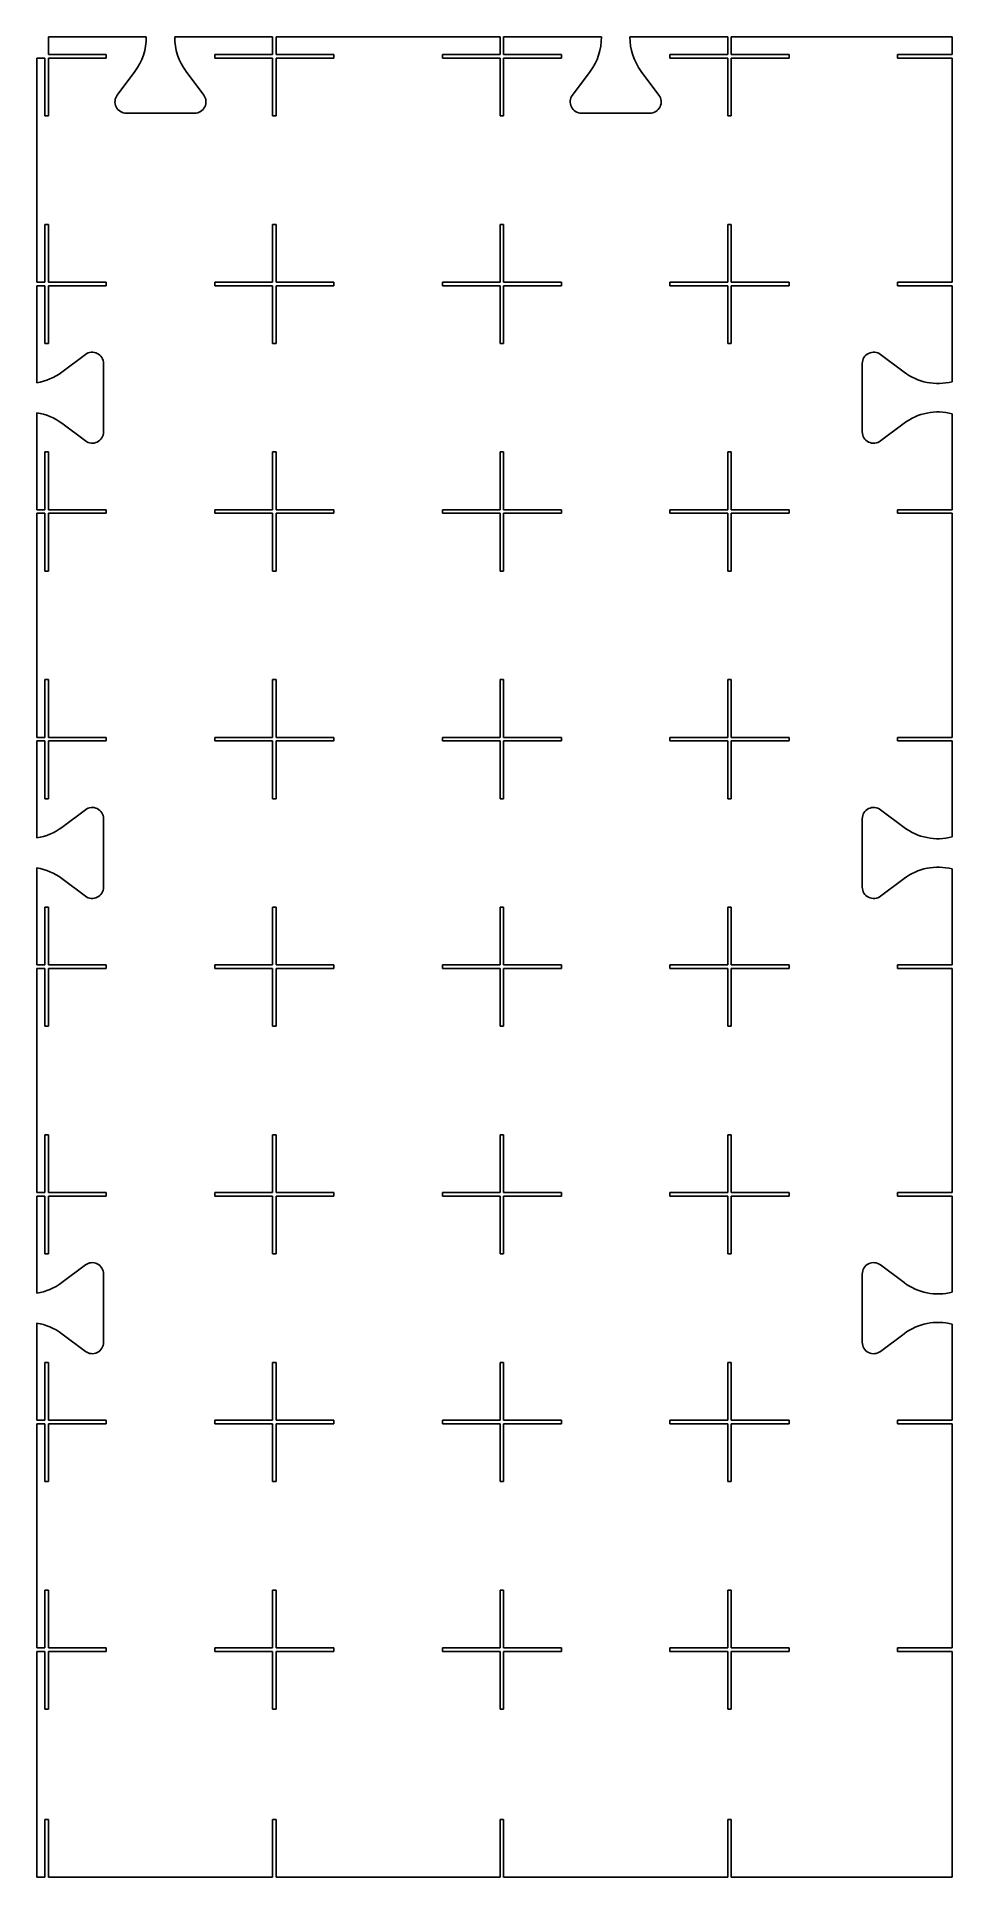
# Model space of a CAD drawing. Header units: millimetres. Extents: x -913 to 294, y -1500 to 926.
import ezdxf

# ---------------------------------------------------------------- set-up
doc = ezdxf.new("R2010")
doc.units = ezdxf.units.MM

msp = doc.modelspace()

# ---------------------------------------------------------------- linework, layer by layer
at = {"color": 7, "linetype": 'Continuous', "lineweight": 25}
for p, q in [((-768.753, 925.7), (-897.675, 925.7)), ((-897.675, 902.325), (-897.675, 925.7)), ((-602.325, 925.7), (-731.247, 925.7)), ((-602.325, 925.7), (-602.325, 902.325)), ((-302.325, 925.7), (-597.675, 925.7)), ((-597.675, 902.325), (-597.675, 925.7)), ((-302.325, 925.7), (-302.325, 902.325)), ((-168.753, 925.7), (-297.675, 925.7)), ((-297.675, 902.325), (-297.675, 925.7)), ((-2.325, 925.7), (-131.247, 925.7)), ((-2.325, 925.7), (-2.325, 902.325)), ((293.5, 925.7), (2.325, 925.7)), ((2.325, 902.325), (2.325, 925.7)), ((293.5, 902.325), (293.5, 925.7)), ((-913, 897.675), (-902.325, 897.675)), ((-913, 897.675), (-913, 602.325)), ((-902.325, 897.675), (-902.325, 821.5)), ((-821.5, 902.325), (-897.675, 902.325)), ((-897.675, 897.675), (-821.5, 897.675)), ((-897.675, 821.5), (-897.675, 897.675)), ((-821.5, 897.675), (-821.5, 902.325)), ((-678.5, 902.325), (-678.5, 897.675)), ((-602.325, 902.325), (-678.5, 902.325)), ((-678.5, 897.675), (-602.325, 897.675)), ((-602.325, 897.675), (-602.325, 821.5)), ((-521.5, 902.325), (-597.675, 902.325)), ((-597.675, 897.675), (-521.5, 897.675)), ((-597.675, 821.5), (-597.675, 897.675)), ((-521.5, 897.675), (-521.5, 902.325)), ((-378.5, 902.325), (-378.5, 897.675)), ((-302.325, 902.325), (-378.5, 902.325)), ((-378.5, 897.675), (-302.325, 897.675)), ((-302.325, 897.675), (-302.325, 821.5)), ((-221.5, 902.325), (-297.675, 902.325)), ((-297.675, 897.675), (-221.5, 897.675)), ((-297.675, 821.5), (-297.675, 897.675)), ((-221.5, 897.675), (-221.5, 902.325)), ((-78.5, 902.325), (-78.5, 897.675)), ((-2.325, 902.325), (-78.5, 902.325)), ((-78.5, 897.675), (-2.325, 897.675)), ((-2.325, 897.675), (-2.325, 821.5)), ((78.5, 902.325), (2.325, 902.325)), ((2.325, 897.675), (78.5, 897.675)), ((2.325, 821.5), (2.325, 897.675)), ((78.5, 897.675), (78.5, 902.325)), ((221.5, 902.325), (221.5, 897.675)), ((293.5, 902.325), (221.5, 902.325)), ((221.5, 897.675), (293.5, 897.675)), ((293.5, 602.325), (293.5, 897.675)), ((-807, 849), (-783.75, 880)), ((-716.25, 880), (-693, 849)), ((-207, 849), (-183.75, 880)), ((-116.25, 880), (-93, 849)), ((-705, 825), (-795, 825)), ((-105, 825), (-195, 825)), ((-902.325, 821.5), (-897.675, 821.5)), ((-602.325, 821.5), (-597.675, 821.5)), ((-302.325, 821.5), (-297.675, 821.5)), ((-2.325, 821.5), (2.325, 821.5)), ((-902.325, 678.5), (-902.325, 602.325)), ((-897.675, 678.5), (-902.325, 678.5)), ((-897.675, 602.325), (-897.675, 678.5)), ((-602.325, 678.5), (-602.325, 602.325)), ((-597.675, 678.5), (-602.325, 678.5)), ((-597.675, 602.325), (-597.675, 678.5)), ((-302.325, 678.5), (-302.325, 602.325)), ((-297.675, 678.5), (-302.325, 678.5)), ((-297.675, 602.325), (-297.675, 678.5)), ((-2.325, 678.5), (-2.325, 602.325)), ((2.325, 678.5), (-2.325, 678.5)), ((2.325, 602.325), (2.325, 678.5)), ((-902.325, 602.325), (-913, 602.325)), ((-913, 597.675), (-902.325, 597.675)), ((-913, 597.675), (-913, 469.716)), ((-902.325, 597.675), (-902.325, 521.5)), ((-821.5, 602.325), (-897.675, 602.325)), ((-897.675, 597.675), (-821.5, 597.675)), ((-897.675, 521.5), (-897.675, 597.675)), ((-821.5, 597.675), (-821.5, 602.325)), ((-678.5, 602.325), (-678.5, 597.675)), ((-602.325, 602.325), (-678.5, 602.325)), ((-678.5, 597.675), (-602.325, 597.675)), ((-602.325, 597.675), (-602.325, 521.5)), ((-521.5, 602.325), (-597.675, 602.325)), ((-597.675, 597.675), (-521.5, 597.675)), ((-597.675, 521.5), (-597.675, 597.675)), ((-521.5, 597.675), (-521.5, 602.325)), ((-378.5, 602.325), (-378.5, 597.675)), ((-302.325, 602.325), (-378.5, 602.325)), ((-378.5, 597.675), (-302.325, 597.675)), ((-302.325, 597.675), (-302.325, 521.5)), ((-221.5, 602.325), (-297.675, 602.325)), ((-297.675, 597.675), (-221.5, 597.675)), ((-297.675, 521.5), (-297.675, 597.675)), ((-221.5, 597.675), (-221.5, 602.325)), ((-78.5, 602.325), (-78.5, 597.675)), ((-2.325, 602.325), (-78.5, 602.325)), ((-78.5, 597.675), (-2.325, 597.675)), ((-2.325, 597.675), (-2.325, 521.5)), ((78.5, 602.325), (2.325, 602.325)), ((2.325, 597.675), (78.5, 597.675)), ((2.325, 521.5), (2.325, 597.675)), ((78.5, 597.675), (78.5, 602.325)), ((221.5, 602.325), (221.5, 597.675)), ((293.5, 602.325), (221.5, 602.325)), ((221.5, 597.675), (293.5, 597.675)), ((293.5, 471.067), (293.5, 597.675)), ((-902.325, 521.5), (-897.675, 521.5)), ((-602.325, 521.5), (-597.675, 521.5)), ((-302.325, 521.5), (-297.675, 521.5)), ((-2.325, 521.5), (2.325, 521.5)), ((-880, 483.75), (-849, 507)), ((-825, 495), (-825, 405)), ((175, 405), (175, 495)), ((199, 507), (230, 483.75)), ((-913, 430.284), (-913, 302.325)), ((-849, 393), (-880, 416.25)), ((230, 416.25), (199, 393)), ((293.5, 302.325), (293.5, 428.933)), ((-902.325, 378.5), (-902.325, 302.325)), ((-897.675, 378.5), (-902.325, 378.5)), ((-897.675, 302.325), (-897.675, 378.5)), ((-602.325, 378.5), (-602.325, 302.325)), ((-597.675, 378.5), (-602.325, 378.5)), ((-597.675, 302.325), (-597.675, 378.5)), ((-302.325, 378.5), (-302.325, 302.325)), ((-297.675, 378.5), (-302.325, 378.5)), ((-297.675, 302.325), (-297.675, 378.5)), ((-2.325, 378.5), (-2.325, 302.325)), ((2.325, 378.5), (-2.325, 378.5)), ((2.325, 302.325), (2.325, 378.5)), ((-902.325, 302.325), (-913, 302.325)), ((-913, 297.675), (-902.325, 297.675)), ((-913, 297.675), (-913, 2.325)), ((-902.325, 297.675), (-902.325, 221.5)), ((-821.5, 302.325), (-897.675, 302.325)), ((-897.675, 297.675), (-821.5, 297.675)), ((-897.675, 221.5), (-897.675, 297.675)), ((-821.5, 297.675), (-821.5, 302.325)), ((-678.5, 302.325), (-678.5, 297.675)), ((-602.325, 302.325), (-678.5, 302.325)), ((-678.5, 297.675), (-602.325, 297.675)), ((-602.325, 297.675), (-602.325, 221.5)), ((-521.5, 302.325), (-597.675, 302.325)), ((-597.675, 297.675), (-521.5, 297.675)), ((-597.675, 221.5), (-597.675, 297.675)), ((-521.5, 297.675), (-521.5, 302.325)), ((-378.5, 302.325), (-378.5, 297.675)), ((-302.325, 302.325), (-378.5, 302.325)), ((-378.5, 297.675), (-302.325, 297.675)), ((-302.325, 297.675), (-302.325, 221.5)), ((-221.5, 302.325), (-297.675, 302.325)), ((-297.675, 297.675), (-221.5, 297.675)), ((-297.675, 221.5), (-297.675, 297.675)), ((-221.5, 297.675), (-221.5, 302.325)), ((-78.5, 302.325), (-78.5, 297.675)), ((-2.325, 302.325), (-78.5, 302.325)), ((-78.5, 297.675), (-2.325, 297.675)), ((-2.325, 297.675), (-2.325, 221.5)), ((78.5, 302.325), (2.325, 302.325)), ((2.325, 297.675), (78.5, 297.675)), ((2.325, 221.5), (2.325, 297.675)), ((78.5, 297.675), (78.5, 302.325)), ((221.5, 302.325), (221.5, 297.675)), ((293.5, 302.325), (221.5, 302.325)), ((221.5, 297.675), (293.5, 297.675)), ((293.5, 2.325), (293.5, 297.675)), ((-902.325, 221.5), (-897.675, 221.5)), ((-602.325, 221.5), (-597.675, 221.5)), ((-302.325, 221.5), (-297.675, 221.5)), ((-2.325, 221.5), (2.325, 221.5)), ((-902.325, 78.5), (-902.325, 2.325)), ((-897.675, 78.5), (-902.325, 78.5)), ((-897.675, 2.325), (-897.675, 78.5)), ((-602.325, 78.5), (-602.325, 2.325)), ((-597.675, 78.5), (-602.325, 78.5)), ((-597.675, 2.325), (-597.675, 78.5)), ((-302.325, 78.5), (-302.325, 2.325)), ((-297.675, 78.5), (-302.325, 78.5)), ((-297.675, 2.325), (-297.675, 78.5)), ((-2.325, 78.5), (-2.325, 2.325)), ((2.325, 78.5), (-2.325, 78.5)), ((2.325, 2.325), (2.325, 78.5)), ((-902.325, 2.325), (-913, 2.325)), ((-821.5, 2.325), (-897.675, 2.325)), ((-821.5, -2.325), (-821.5, 2.325)), ((-678.5, 2.325), (-678.5, -2.325)), ((-602.325, 2.325), (-678.5, 2.325)), ((-521.5, 2.325), (-597.675, 2.325)), ((-521.5, -2.325), (-521.5, 2.325)), ((-378.5, 2.325), (-378.5, -2.325)), ((-302.325, 2.325), (-378.5, 2.325)), ((-221.5, 2.325), (-297.675, 2.325)), ((-221.5, -2.325), (-221.5, 2.325)), ((-78.5, 2.325), (-78.5, -2.325)), ((-2.325, 2.325), (-78.5, 2.325)), ((78.5, 2.325), (2.325, 2.325)), ((78.5, -2.325), (78.5, 2.325)), ((221.5, 2.325), (221.5, -2.325)), ((293.5, 2.325), (221.5, 2.325)), ((-913, -2.325), (-902.325, -2.325)), ((-913, -2.325), (-913, -130.284)), ((-902.325, -2.325), (-902.325, -78.5)), ((-897.675, -2.325), (-821.5, -2.325)), ((-897.675, -78.5), (-897.675, -2.325)), ((-678.5, -2.325), (-602.325, -2.325)), ((-602.325, -2.325), (-602.325, -78.5)), ((-597.675, -2.325), (-521.5, -2.325)), ((-597.675, -78.5), (-597.675, -2.325)), ((-378.5, -2.325), (-302.325, -2.325)), ((-302.325, -2.325), (-302.325, -78.5)), ((-297.675, -2.325), (-221.5, -2.325)), ((-297.675, -78.5), (-297.675, -2.325)), ((-78.5, -2.325), (-2.325, -2.325)), ((-2.325, -2.325), (-2.325, -78.5)), ((2.325, -2.325), (78.5, -2.325)), ((2.325, -78.5), (2.325, -2.325)), ((221.5, -2.325), (293.5, -2.325)), ((293.5, -128.933), (293.5, -2.325)), ((-902.325, -78.5), (-897.675, -78.5)), ((-880, -116.25), (-849, -93)), ((-602.325, -78.5), (-597.675, -78.5)), ((-302.325, -78.5), (-297.675, -78.5)), ((-2.325, -78.5), (2.325, -78.5)), ((199, -93), (230, -116.25)), ((-825, -105), (-825, -195)), ((175, -195), (175, -105)), ((-913, -169.716), (-913, -297.675)), ((-849, -207), (-880, -183.75)), ((230, -183.75), (199, -207)), ((293.5, -297.675), (293.5, -171.067)), ((-902.325, -221.5), (-902.325, -297.675)), ((-897.675, -221.5), (-902.325, -221.5)), ((-897.675, -297.675), (-897.675, -221.5)), ((-602.325, -221.5), (-602.325, -297.675)), ((-597.675, -221.5), (-602.325, -221.5)), ((-597.675, -297.675), (-597.675, -221.5)), ((-302.325, -221.5), (-302.325, -297.675)), ((-297.675, -221.5), (-302.325, -221.5)), ((-297.675, -297.675), (-297.675, -221.5)), ((-2.325, -221.5), (-2.325, -297.675)), ((2.325, -221.5), (-2.325, -221.5)), ((2.325, -297.675), (2.325, -221.5)), ((-902.325, -297.675), (-913, -297.675)), ((-913, -302.325), (-902.325, -302.325)), ((-913, -302.325), (-913, -597.675)), ((-902.325, -302.325), (-902.325, -378.5)), ((-821.5, -297.675), (-897.675, -297.675)), ((-897.675, -302.325), (-821.5, -302.325)), ((-897.675, -378.5), (-897.675, -302.325)), ((-821.5, -302.325), (-821.5, -297.675)), ((-678.5, -297.675), (-678.5, -302.325)), ((-602.325, -297.675), (-678.5, -297.675)), ((-678.5, -302.325), (-602.325, -302.325)), ((-602.325, -302.325), (-602.325, -378.5)), ((-521.5, -297.675), (-597.675, -297.675)), ((-597.675, -302.325), (-521.5, -302.325)), ((-597.675, -378.5), (-597.675, -302.325)), ((-521.5, -302.325), (-521.5, -297.675)), ((-378.5, -297.675), (-378.5, -302.325)), ((-302.325, -297.675), (-378.5, -297.675)), ((-378.5, -302.325), (-302.325, -302.325)), ((-302.325, -302.325), (-302.325, -378.5)), ((-221.5, -297.675), (-297.675, -297.675)), ((-297.675, -302.325), (-221.5, -302.325)), ((-297.675, -378.5), (-297.675, -302.325)), ((-221.5, -302.325), (-221.5, -297.675)), ((-78.5, -297.675), (-78.5, -302.325)), ((-2.325, -297.675), (-78.5, -297.675)), ((-78.5, -302.325), (-2.325, -302.325)), ((-2.325, -302.325), (-2.325, -378.5)), ((78.5, -297.675), (2.325, -297.675)), ((2.325, -302.325), (78.5, -302.325)), ((2.325, -378.5), (2.325, -302.325)), ((78.5, -302.325), (78.5, -297.675)), ((221.5, -297.675), (221.5, -302.325)), ((293.5, -297.675), (221.5, -297.675)), ((221.5, -302.325), (293.5, -302.325)), ((293.5, -597.675), (293.5, -302.325)), ((-902.325, -378.5), (-897.675, -378.5)), ((-602.325, -378.5), (-597.675, -378.5)), ((-302.325, -378.5), (-297.675, -378.5)), ((-2.325, -378.5), (2.325, -378.5)), ((-902.325, -521.5), (-902.325, -597.675)), ((-897.675, -521.5), (-902.325, -521.5)), ((-897.675, -597.675), (-897.675, -521.5)), ((-602.325, -521.5), (-602.325, -597.675)), ((-597.675, -521.5), (-602.325, -521.5)), ((-597.675, -597.675), (-597.675, -521.5)), ((-302.325, -521.5), (-302.325, -597.675)), ((-297.675, -521.5), (-302.325, -521.5)), ((-297.675, -597.675), (-297.675, -521.5)), ((-2.325, -521.5), (-2.325, -597.675)), ((2.325, -521.5), (-2.325, -521.5)), ((2.325, -597.675), (2.325, -521.5)), ((-902.325, -597.675), (-913, -597.675)), ((-913, -602.325), (-902.325, -602.325)), ((-913, -602.325), (-913, -730.284)), ((-902.325, -602.325), (-902.325, -678.5)), ((-821.5, -597.675), (-897.675, -597.675)), ((-897.675, -602.325), (-821.5, -602.325)), ((-897.675, -678.5), (-897.675, -602.325)), ((-821.5, -602.325), (-821.5, -597.675)), ((-678.5, -597.675), (-678.5, -602.325)), ((-602.325, -597.675), (-678.5, -597.675)), ((-678.5, -602.325), (-602.325, -602.325)), ((-602.325, -602.325), (-602.325, -678.5)), ((-521.5, -597.675), (-597.675, -597.675)), ((-597.675, -602.325), (-521.5, -602.325)), ((-597.675, -678.5), (-597.675, -602.325)), ((-521.5, -602.325), (-521.5, -597.675)), ((-378.5, -597.675), (-378.5, -602.325)), ((-302.325, -597.675), (-378.5, -597.675)), ((-378.5, -602.325), (-302.325, -602.325)), ((-302.325, -602.325), (-302.325, -678.5)), ((-221.5, -597.675), (-297.675, -597.675)), ((-297.675, -602.325), (-221.5, -602.325)), ((-297.675, -678.5), (-297.675, -602.325)), ((-221.5, -602.325), (-221.5, -597.675)), ((-78.5, -597.675), (-78.5, -602.325)), ((-2.325, -597.675), (-78.5, -597.675)), ((-78.5, -602.325), (-2.325, -602.325)), ((-2.325, -602.325), (-2.325, -678.5)), ((78.5, -597.675), (2.325, -597.675)), ((2.325, -602.325), (78.5, -602.325)), ((2.325, -678.5), (2.325, -602.325)), ((78.5, -602.325), (78.5, -597.675)), ((221.5, -597.675), (221.5, -602.325)), ((293.5, -597.675), (221.5, -597.675)), ((221.5, -602.325), (293.5, -602.325)), ((293.5, -728.933), (293.5, -602.325)), ((-902.325, -678.5), (-897.675, -678.5)), ((-602.325, -678.5), (-597.675, -678.5)), ((-302.325, -678.5), (-297.675, -678.5)), ((-2.325, -678.5), (2.325, -678.5)), ((-880, -716.25), (-849, -693)), ((199, -693), (230, -716.25)), ((-825, -705), (-825, -795)), ((175, -795), (175, -705)), ((-913, -769.716), (-913, -897.675)), ((293.5, -897.675), (293.5, -771.067)), ((-849, -807), (-880, -783.75)), ((230, -783.75), (199, -807)), ((-902.325, -821.5), (-902.325, -897.675)), ((-897.675, -821.5), (-902.325, -821.5)), ((-897.675, -897.675), (-897.675, -821.5)), ((-602.325, -821.5), (-602.325, -897.675)), ((-597.675, -821.5), (-602.325, -821.5)), ((-597.675, -897.675), (-597.675, -821.5)), ((-302.325, -821.5), (-302.325, -897.675)), ((-297.675, -821.5), (-302.325, -821.5)), ((-297.675, -897.675), (-297.675, -821.5)), ((-2.325, -821.5), (-2.325, -897.675)), ((2.325, -821.5), (-2.325, -821.5)), ((2.325, -897.675), (2.325, -821.5)), ((-902.325, -897.675), (-913, -897.675)), ((-913, -902.325), (-902.325, -902.325)), ((-913, -902.325), (-913, -1197.675)), ((-902.325, -902.325), (-902.325, -978.5)), ((-821.5, -897.675), (-897.675, -897.675)), ((-897.675, -902.325), (-821.5, -902.325)), ((-897.675, -978.5), (-897.675, -902.325)), ((-821.5, -902.325), (-821.5, -897.675)), ((-678.5, -897.675), (-678.5, -902.325)), ((-602.325, -897.675), (-678.5, -897.675)), ((-678.5, -902.325), (-602.325, -902.325)), ((-602.325, -902.325), (-602.325, -978.5)), ((-521.5, -897.675), (-597.675, -897.675)), ((-597.675, -902.325), (-521.5, -902.325)), ((-597.675, -978.5), (-597.675, -902.325)), ((-521.5, -902.325), (-521.5, -897.675)), ((-378.5, -897.675), (-378.5, -902.325)), ((-302.325, -897.675), (-378.5, -897.675)), ((-378.5, -902.325), (-302.325, -902.325)), ((-302.325, -902.325), (-302.325, -978.5)), ((-221.5, -897.675), (-297.675, -897.675)), ((-297.675, -902.325), (-221.5, -902.325)), ((-297.675, -978.5), (-297.675, -902.325)), ((-221.5, -902.325), (-221.5, -897.675)), ((-78.5, -897.675), (-78.5, -902.325)), ((-2.325, -897.675), (-78.5, -897.675)), ((-78.5, -902.325), (-2.325, -902.325)), ((-2.325, -902.325), (-2.325, -978.5)), ((78.5, -897.675), (2.325, -897.675)), ((2.325, -902.325), (78.5, -902.325)), ((2.325, -978.5), (2.325, -902.325)), ((78.5, -902.325), (78.5, -897.675)), ((221.5, -897.675), (221.5, -902.325)), ((293.5, -897.675), (221.5, -897.675)), ((221.5, -902.325), (293.5, -902.325)), ((293.5, -1197.675), (293.5, -902.325)), ((-902.325, -978.5), (-897.675, -978.5)), ((-602.325, -978.5), (-597.675, -978.5)), ((-302.325, -978.5), (-297.675, -978.5)), ((-2.325, -978.5), (2.325, -978.5)), ((-902.325, -1121.5), (-902.325, -1197.675)), ((-897.675, -1121.5), (-902.325, -1121.5)), ((-897.675, -1197.675), (-897.675, -1121.5)), ((-602.325, -1121.5), (-602.325, -1197.675)), ((-597.675, -1121.5), (-602.325, -1121.5)), ((-597.675, -1197.675), (-597.675, -1121.5)), ((-302.325, -1121.5), (-302.325, -1197.675)), ((-297.675, -1121.5), (-302.325, -1121.5)), ((-297.675, -1197.675), (-297.675, -1121.5)), ((-2.325, -1121.5), (-2.325, -1197.675)), ((2.325, -1121.5), (-2.325, -1121.5)), ((2.325, -1197.675), (2.325, -1121.5)), ((-902.325, -1197.675), (-913, -1197.675)), ((-913, -1202.325), (-902.325, -1202.325)), ((-913, -1202.325), (-913, -1500)), ((-902.325, -1202.325), (-902.325, -1278.5)), ((-821.5, -1197.675), (-897.675, -1197.675)), ((-897.675, -1202.325), (-821.5, -1202.325)), ((-897.675, -1278.5), (-897.675, -1202.325)), ((-821.5, -1202.325), (-821.5, -1197.675)), ((-678.5, -1197.675), (-678.5, -1202.325)), ((-602.325, -1197.675), (-678.5, -1197.675)), ((-678.5, -1202.325), (-602.325, -1202.325)), ((-602.325, -1202.325), (-602.325, -1278.5)), ((-521.5, -1197.675), (-597.675, -1197.675)), ((-597.675, -1202.325), (-521.5, -1202.325)), ((-597.675, -1278.5), (-597.675, -1202.325)), ((-521.5, -1202.325), (-521.5, -1197.675)), ((-378.5, -1197.675), (-378.5, -1202.325)), ((-302.325, -1197.675), (-378.5, -1197.675)), ((-378.5, -1202.325), (-302.325, -1202.325)), ((-302.325, -1202.325), (-302.325, -1278.5)), ((-221.5, -1197.675), (-297.675, -1197.675)), ((-297.675, -1202.325), (-221.5, -1202.325)), ((-297.675, -1278.5), (-297.675, -1202.325)), ((-221.5, -1202.325), (-221.5, -1197.675)), ((-78.5, -1197.675), (-78.5, -1202.325)), ((-2.325, -1197.675), (-78.5, -1197.675)), ((-78.5, -1202.325), (-2.325, -1202.325)), ((-2.325, -1202.325), (-2.325, -1278.5)), ((78.5, -1197.675), (2.325, -1197.675)), ((2.325, -1202.325), (78.5, -1202.325)), ((2.325, -1278.5), (2.325, -1202.325)), ((78.5, -1202.325), (78.5, -1197.675)), ((221.5, -1197.675), (221.5, -1202.325)), ((293.5, -1197.675), (221.5, -1197.675)), ((221.5, -1202.325), (293.5, -1202.325)), ((293.5, -1500), (293.5, -1202.325)), ((-902.325, -1278.5), (-897.675, -1278.5)), ((-602.325, -1278.5), (-597.675, -1278.5)), ((-302.325, -1278.5), (-297.675, -1278.5)), ((-2.325, -1278.5), (2.325, -1278.5)), ((-902.325, -1424), (-902.325, -1500)), ((-897.675, -1424), (-902.325, -1424)), ((-897.675, -1500), (-897.675, -1424)), ((-602.325, -1424), (-602.325, -1500)), ((-597.675, -1424), (-602.325, -1424)), ((-597.675, -1500), (-597.675, -1424)), ((-302.325, -1424), (-302.325, -1500)), ((-297.675, -1424), (-302.325, -1424)), ((-297.675, -1500), (-297.675, -1424)), ((-2.325, -1424), (-2.325, -1500)), ((2.325, -1424), (-2.325, -1424)), ((2.325, -1500), (2.325, -1424)), ((-913, -1500), (-902.325, -1500)), ((-897.675, -1500), (-602.325, -1500)), ((-597.675, -1500), (-302.325, -1500)), ((-297.675, -1500), (-2.325, -1500)), ((2.325, -1500), (293.5, -1500))]:
    msp.add_line(p, q, dxfattribs=at)
for centre, radius, start, end in [((-843.75, 925), 75, 323.130102, 0.534768), ((-656.25, 925), 75, 179.465232, 216.869898), ((-243.75, 925), 75, 323.130102, 0.534768), ((-56.25, 925), 75, 179.465232, 216.869898), ((-795, 840), 15, 143.130102, 270), ((-705, 840), 15, 270, 36.869898), ((-195, 840), 15, 143.130102, 270), ((-105, 840), 15, 270, 36.869898), ((-840, 495), 15, 0, 126.869898), ((190, 495), 15, 53.130102, 180), ((-925, 543.75), 75, 279.206896, 306.869898), ((275, 543.75), 75, 233.130102, 284.28035), ((-925, 356.25), 75, 53.130102, 80.793104), ((275, 356.25), 75, 75.71965, 126.869898), ((-840, 405), 15, 233.130102, 0), ((190, 405), 15, 180, 306.869898), ((-840, -105), 15, 0, 126.869898), ((190, -105), 15, 53.130102, 180), ((-925, -56.25), 75, 279.206896, 306.869898), ((275, -56.25), 75, 233.130102, 284.28035), ((-925, -243.75), 75, 53.130102, 80.793104), ((275, -243.75), 75, 75.71965, 126.869898), ((-840, -195), 15, 233.130102, 0), ((190, -195), 15, 180, 306.869898), ((-840, -705), 15, 0, 126.869898), ((190, -705), 15, 53.130102, 180), ((-925, -656.25), 75, 279.206896, 306.869898), ((275, -656.25), 75, 233.130102, 284.28035), ((-925, -843.75), 75, 53.130102, 80.793104), ((275, -843.75), 75, 75.71965, 126.869898), ((-840, -795), 15, 233.130102, 0), ((190, -795), 15, 180, 306.869898)]:
    msp.add_arc(centre, radius, start, end, dxfattribs=at)

doc.saveas('drawing.dxf')
